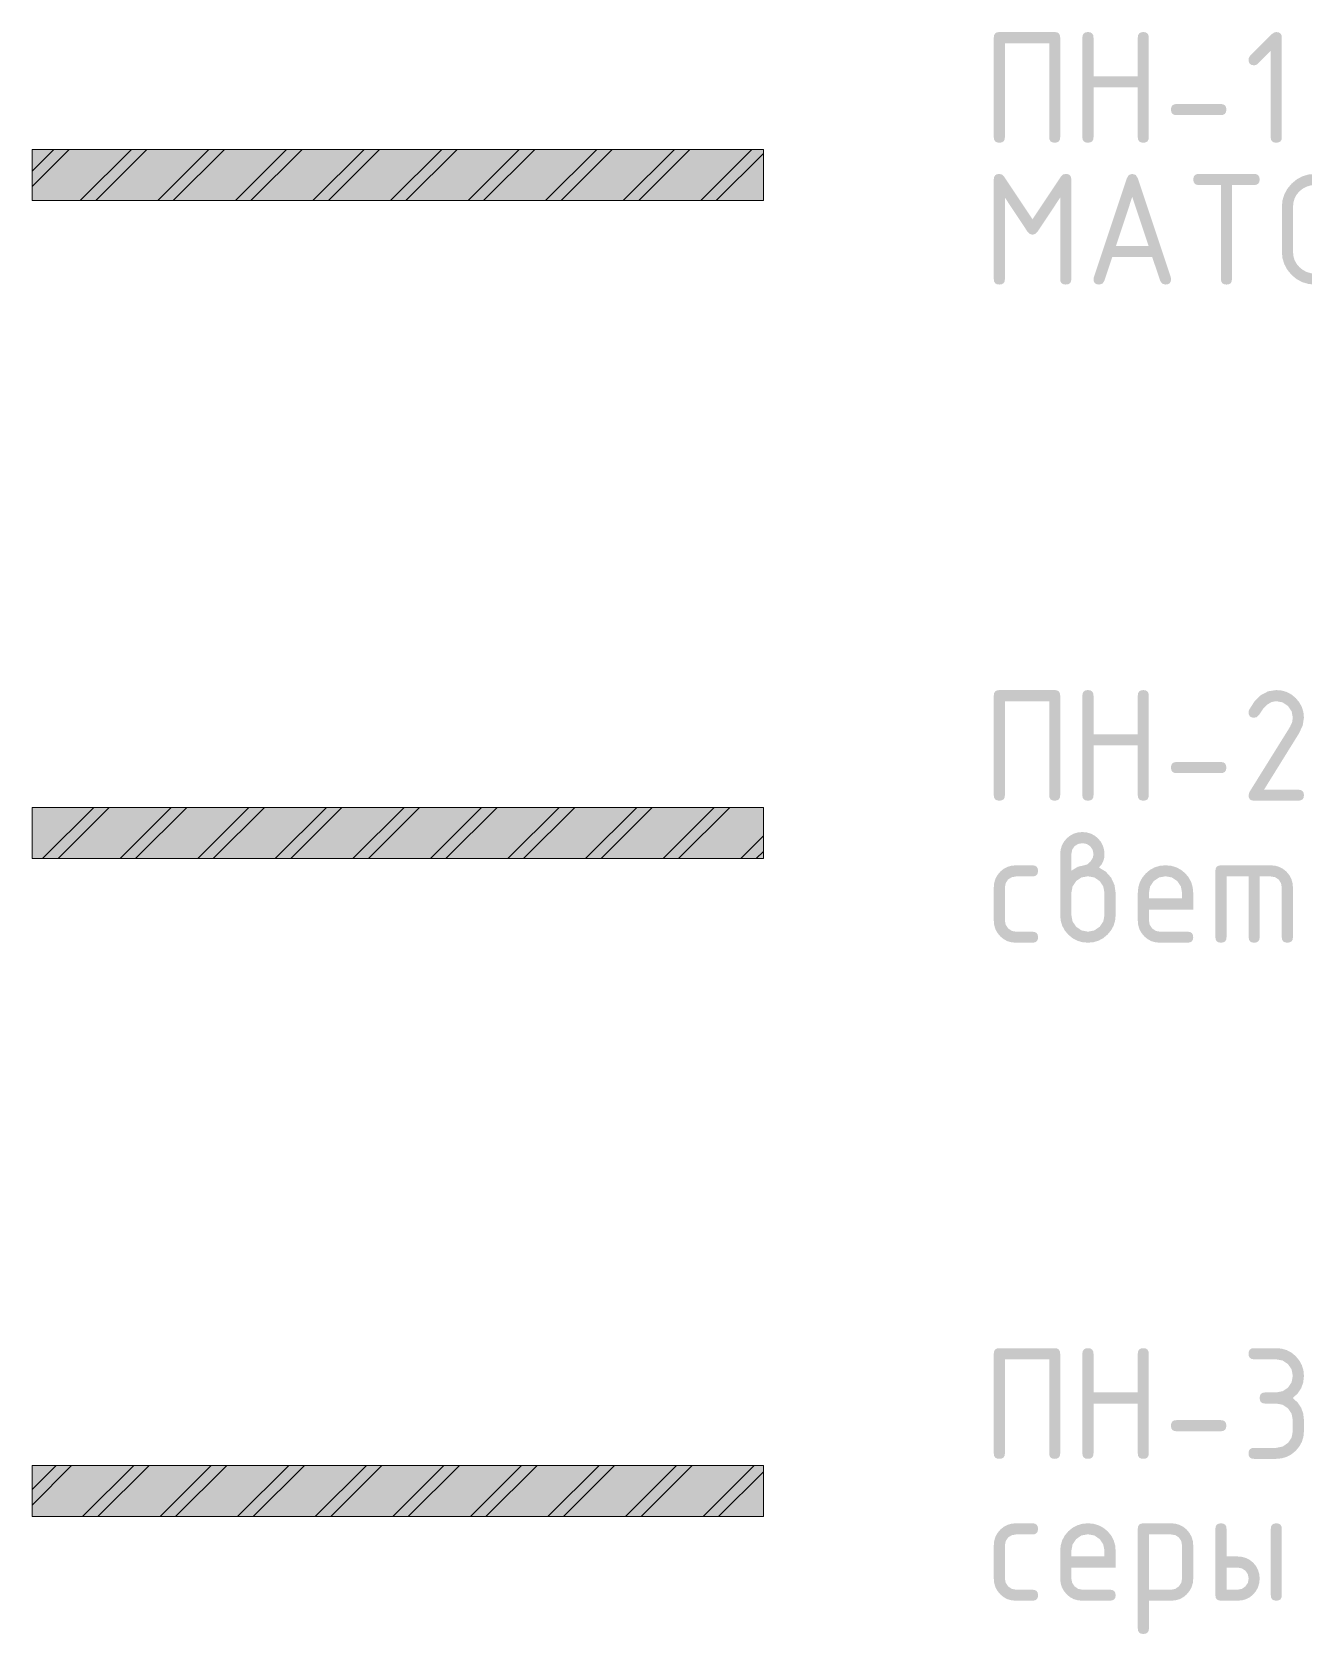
# Model space of a CAD drawing. Header units: millimetres. Extents: x -546 to 1681, y -650 to 1730.
# Drawn here: x 979.78 to 1014.57, y 421.34 to 465.15 of the extents above; entities that cross this region are included whole.
import ezdxf

# ---------------------------------------------------------------- set-up
doc = ezdxf.new("R2010")
doc.units = ezdxf.units.MM

msp = doc.modelspace()

# ---------------------------------------------------------------- hatches: boundary and pattern name
h = msp.add_hatch(color=7)
h.dxf.hatch_style = 2
h.paths.add_polyline_path([(1006.235, 465.154), (1007.751, 465.154), (1007.815, 465.145), (1007.861, 465.116), (1007.889, 465.069), (1007.899, 465.002), (1007.899, 462.276), (1007.889, 462.21), (1007.861, 462.163), (1007.815, 462.136), (1007.751, 462.127), (1007.684, 462.136), (1007.636, 462.163), (1007.608, 462.21), (1007.598, 462.276), (1007.598, 464.849), (1006.387, 464.849), (1006.387, 462.276), (1006.378, 462.21), (1006.349, 462.163), (1006.302, 462.136), (1006.235, 462.127), (1006.168, 462.136), (1006.121, 462.163), (1006.092, 462.21), (1006.083, 462.276), (1006.083, 465.002), (1006.092, 465.069), (1006.121, 465.116), (1006.168, 465.145)])
h = msp.add_hatch(color=7)
h.dxf.hatch_style = 2
h.paths.add_polyline_path([(1008.505, 462.276), (1008.505, 465.002), (1008.515, 465.069), (1008.543, 465.116), (1008.591, 465.145), (1008.658, 465.154), (1008.725, 465.145), (1008.772, 465.116), (1008.801, 465.069), (1008.81, 465.002), (1008.81, 463.944), (1010.021, 463.944), (1010.021, 465.002), (1010.031, 465.069), (1010.059, 465.116), (1010.107, 465.145), (1010.173, 465.154), (1010.238, 465.145), (1010.284, 465.116), (1010.312, 465.069), (1010.322, 465.002), (1010.322, 462.276), (1010.312, 462.21), (1010.284, 462.163), (1010.238, 462.136), (1010.173, 462.127), (1010.107, 462.136), (1010.059, 462.163), (1010.031, 462.21), (1010.021, 462.276), (1010.021, 463.639), (1008.81, 463.639), (1008.81, 462.276), (1008.801, 462.21), (1008.772, 462.163), (1008.725, 462.136), (1008.658, 462.127), (1008.591, 462.136), (1008.543, 462.163), (1008.515, 462.21)])
h = msp.add_hatch(color=7)
h.dxf.hatch_style = 2
h.paths.add_polyline_path([(1013.656, 464.638), (1013.309, 464.29), (1013.26, 464.256), (1013.203, 464.244), (1013.136, 464.254), (1013.088, 464.282), (1013.06, 464.33), (1013.05, 464.396), (1013.06, 464.454), (1013.092, 464.502), (1013.685, 465.095), (1013.746, 465.139), (1013.808, 465.154), (1013.874, 465.145), (1013.922, 465.116), (1013.951, 465.069), (1013.96, 465.002), (1013.96, 462.276), (1013.951, 462.21), (1013.922, 462.163), (1013.874, 462.136), (1013.808, 462.127), (1013.741, 462.136), (1013.694, 462.163), (1013.665, 462.21), (1013.656, 462.276)])
h = msp.add_hatch(color=7)
h.dxf.hatch_style = 2
h.paths.add_polyline_path([(1012.291, 462.881), (1011.081, 462.881), (1011.014, 462.891), (1010.966, 462.919), (1010.938, 462.967), (1010.928, 463.034), (1010.938, 463.1), (1010.966, 463.148), (1011.014, 463.176), (1011.081, 463.186), (1012.291, 463.186), (1012.358, 463.176), (1012.406, 463.148), (1012.434, 463.1), (1012.444, 463.034), (1012.434, 462.967), (1012.406, 462.919), (1012.358, 462.891)])
at = {"true_color": 0xffffff}
h = msp.add_hatch(color=7, dxfattribs=at)
h.dxf.hatch_style = 2
h.paths.add_polyline_path([(979.781, 460.545), (979.781, 461.945), (999.782, 461.945), (999.782, 460.545)])
h = msp.add_hatch(color=7)
h.dxf.hatch_style = 2
h.paths.add_polyline_path([(1008.051, 461.274), (1008.118, 461.264), (1008.166, 461.236), (1008.194, 461.188), (1008.204, 461.122), (1008.204, 458.395), (1008.194, 458.329), (1008.166, 458.283), (1008.118, 458.256), (1008.051, 458.247), (1007.984, 458.256), (1007.937, 458.283), (1007.908, 458.329), (1007.899, 458.395), (1007.899, 460.626), (1007.285, 459.699), (1007.218, 459.632), (1007.141, 459.61), (1007.068, 459.632), (1007.001, 459.699), (1006.387, 460.626), (1006.387, 458.395), (1006.378, 458.329), (1006.349, 458.283), (1006.302, 458.256), (1006.235, 458.247), (1006.168, 458.256), (1006.121, 458.283), (1006.092, 458.329), (1006.083, 458.395), (1006.083, 461.122), (1006.092, 461.188), (1006.121, 461.236), (1006.168, 461.264), (1006.235, 461.274), (1006.309, 461.255), (1006.366, 461.198), (1007.141, 460.033), (1007.924, 461.206), (1007.978, 461.257)])
h = msp.add_hatch(color=7)
h.paths.add_polyline_path([(1009.869, 460.643), (1009.424, 459.305), (1010.317, 459.305)])
h.paths.add_polyline_path([(1010.931, 458.395), (1010.922, 458.329), (1010.893, 458.283), (1010.846, 458.256), (1010.779, 458.247), (1010.688, 458.272), (1010.635, 458.348), (1010.415, 459), (1009.323, 459), (1009.107, 458.348), (1009.054, 458.272), (1008.963, 458.247), (1008.896, 458.256), (1008.848, 458.283), (1008.82, 458.329), (1008.81, 458.395), (1008.819, 458.446), (1009.72, 461.151), (1009.777, 461.244), (1009.869, 461.274), (1009.964, 461.245), (1010.021, 461.155), (1010.923, 458.446)])
h = msp.add_hatch(color=7)
h.dxf.hatch_style = 2
h.paths.add_polyline_path([(1011.538, 461.122), (1011.548, 461.188), (1011.576, 461.236), (1011.624, 461.264), (1011.691, 461.274), (1013.206, 461.274), (1013.27, 461.264), (1013.317, 461.236), (1013.345, 461.188), (1013.354, 461.122), (1013.345, 461.055), (1013.317, 461.007), (1013.27, 460.978), (1013.206, 460.969), (1012.596, 460.969), (1012.596, 458.395), (1012.588, 458.329), (1012.56, 458.283), (1012.514, 458.256), (1012.448, 458.247), (1012.381, 458.256), (1012.334, 458.283), (1012.305, 458.329), (1012.296, 458.395), (1012.296, 460.969), (1011.691, 460.969), (1011.624, 460.978), (1011.576, 461.007), (1011.548, 461.055)])
h = msp.add_hatch(color=7)
h.paths.add_polyline_path([(1015.477, 459.153), (1015.477, 460.364), (1015.465, 460.486), (1015.432, 460.598), (1015.376, 460.702), (1015.299, 460.795), (1015.207, 460.871), (1015.106, 460.925), (1014.993, 460.958), (1014.871, 460.969), (1014.749, 460.958), (1014.636, 460.925), (1014.533, 460.871), (1014.439, 460.795), (1014.362, 460.702), (1014.308, 460.598), (1014.276, 460.486), (1014.266, 460.364), (1014.266, 459.153), (1014.276, 459.031), (1014.308, 458.918), (1014.362, 458.816), (1014.439, 458.725), (1014.533, 458.648), (1014.636, 458.592), (1014.749, 458.558), (1014.871, 458.547), (1014.993, 458.558), (1015.106, 458.592), (1015.207, 458.648), (1015.299, 458.725), (1015.376, 458.816), (1015.432, 458.918), (1015.465, 459.031)])
h.paths.add_polyline_path([(1015.777, 459.153), (1015.76, 458.972), (1015.71, 458.804), (1015.627, 458.65), (1015.51, 458.509), (1015.372, 458.393), (1015.219, 458.312), (1015.052, 458.263), (1014.871, 458.247), (1014.688, 458.263), (1014.521, 458.312), (1014.368, 458.393), (1014.228, 458.509), (1014.111, 458.65), (1014.028, 458.804), (1013.977, 458.972), (1013.961, 459.153), (1013.961, 460.364), (1013.977, 460.546), (1014.028, 460.714), (1014.111, 460.867), (1014.228, 461.007), (1014.368, 461.124), (1014.521, 461.207), (1014.688, 461.257), (1014.871, 461.274), (1015.052, 461.257), (1015.22, 461.208), (1015.374, 461.126), (1015.515, 461.011), (1015.629, 460.871), (1015.711, 460.716), (1015.76, 460.547), (1015.777, 460.364)])
h = msp.add_hatch(color=7)
h.dxf.hatch_style = 2
h.paths.add_polyline_path([(1006.235, 447.155), (1007.751, 447.155), (1007.815, 447.146), (1007.861, 447.117), (1007.889, 447.07), (1007.899, 447.003), (1007.899, 444.277), (1007.889, 444.211), (1007.861, 444.165), (1007.815, 444.138), (1007.751, 444.129), (1007.684, 444.138), (1007.636, 444.165), (1007.608, 444.211), (1007.598, 444.277), (1007.598, 446.851), (1006.387, 446.851), (1006.387, 444.277), (1006.378, 444.211), (1006.349, 444.165), (1006.302, 444.138), (1006.235, 444.129), (1006.168, 444.138), (1006.121, 444.165), (1006.092, 444.211), (1006.083, 444.277), (1006.083, 447.003), (1006.092, 447.07), (1006.121, 447.117), (1006.168, 447.146)])
h = msp.add_hatch(color=7)
h.dxf.hatch_style = 2
h.paths.add_polyline_path([(1008.505, 444.277), (1008.505, 447.003), (1008.515, 447.07), (1008.543, 447.117), (1008.591, 447.146), (1008.658, 447.155), (1008.724, 447.146), (1008.772, 447.117), (1008.8, 447.07), (1008.81, 447.003), (1008.81, 445.945), (1010.021, 445.945), (1010.021, 447.003), (1010.03, 447.07), (1010.059, 447.117), (1010.106, 447.146), (1010.173, 447.155), (1010.237, 447.146), (1010.284, 447.117), (1010.312, 447.07), (1010.321, 447.003), (1010.321, 444.277), (1010.312, 444.211), (1010.284, 444.165), (1010.237, 444.138), (1010.173, 444.129), (1010.106, 444.138), (1010.059, 444.165), (1010.03, 444.211), (1010.021, 444.277), (1010.021, 445.64), (1008.81, 445.64), (1008.81, 444.277), (1008.8, 444.211), (1008.772, 444.165), (1008.724, 444.138), (1008.658, 444.129), (1008.591, 444.138), (1008.543, 444.165), (1008.515, 444.211)])
h = msp.add_hatch(color=7)
h.dxf.hatch_style = 2
h.paths.add_polyline_path([(1013.807, 447.155), (1013.958, 447.142), (1014.098, 447.101), (1014.226, 447.032), (1014.341, 446.936), (1014.438, 446.819), (1014.508, 446.69), (1014.551, 446.55), (1014.565, 446.398), (1014.53, 446.181), (1014.425, 445.962), (1013.473, 444.429), (1014.412, 444.429), (1014.479, 444.42), (1014.527, 444.391), (1014.556, 444.344), (1014.565, 444.277), (1014.556, 444.211), (1014.527, 444.165), (1014.479, 444.138), (1014.412, 444.129), (1013.202, 444.129), (1013.135, 444.138), (1013.087, 444.165), (1013.059, 444.211), (1013.049, 444.277), (1013.075, 444.366), (1014.184, 446.148), (1014.241, 446.271), (1014.26, 446.398), (1014.228, 446.573), (1014.129, 446.719), (1013.982, 446.818), (1013.807, 446.851), (1013.68, 446.827), (1013.559, 446.755), (1013.444, 446.636), (1013.333, 446.47), (1013.279, 446.416), (1013.202, 446.398), (1013.135, 446.407), (1013.087, 446.436), (1013.059, 446.484), (1013.049, 446.55), (1013.062, 446.609), (1013.215, 446.848), (1013.39, 447.019), (1013.587, 447.121)])
h = msp.add_hatch(color=7)
h.dxf.hatch_style = 2
h.paths.add_polyline_path([(1012.291, 444.882), (1011.08, 444.882), (1011.013, 444.892), (1010.966, 444.92), (1010.937, 444.968), (1010.928, 445.035), (1010.937, 445.101), (1010.966, 445.149), (1011.013, 445.178), (1011.08, 445.187), (1012.291, 445.187), (1012.358, 445.178), (1012.405, 445.149), (1012.434, 445.101), (1012.443, 445.035), (1012.434, 444.968), (1012.405, 444.92), (1012.358, 444.892)])
at = {"true_color": 0xcccccc}
h = msp.add_hatch(color=254, dxfattribs=at)
h.dxf.hatch_style = 2
h.paths.add_polyline_path([(979.781, 442.545), (979.781, 443.945), (999.782, 443.945), (999.782, 442.545)])
h = msp.add_hatch(color=7)
h.paths.add_polyline_path([(1008.204, 442.213), (1008.388, 442.324), (1008.556, 442.361), (1008.647, 442.389), (1008.73, 442.467), (1008.79, 442.567), (1008.81, 442.666), (1008.787, 442.784), (1008.721, 442.882), (1008.623, 442.946), (1008.505, 442.967), (1008.387, 442.945), (1008.289, 442.882), (1008.226, 442.784), (1008.204, 442.666)])
h.paths.add_polyline_path([(1008.958, 442.302), (1009.146, 442.188), (1009.292, 442.023), (1009.384, 441.823), (1009.415, 441.608), (1009.415, 440.998), (1009.401, 440.848), (1009.359, 440.708), (1009.288, 440.579), (1009.191, 440.465), (1009.076, 440.368), (1008.948, 440.299), (1008.808, 440.258), (1008.657, 440.245), (1008.505, 440.258), (1008.365, 440.299), (1008.236, 440.368), (1008.12, 440.465), (1008.023, 440.581), (1007.954, 440.709), (1007.913, 440.848), (1007.899, 440.998), (1007.899, 442.666), (1007.911, 442.788), (1007.944, 442.901), (1008, 443.004), (1008.078, 443.098), (1008.17, 443.173), (1008.272, 443.228), (1008.383, 443.26), (1008.505, 443.271), (1008.627, 443.26), (1008.74, 443.227), (1008.843, 443.172), (1008.937, 443.094), (1009.012, 443.002), (1009.066, 442.9), (1009.099, 442.788), (1009.11, 442.666), (1009.101, 442.557), (1009.072, 442.46), (1009.025, 442.375)])
h.paths.add_polyline_path([(1009.11, 441.003), (1009.11, 441.608), (1009.078, 441.781), (1008.979, 441.93), (1008.832, 442.029), (1008.657, 442.061), (1008.482, 442.029), (1008.335, 441.93), (1008.237, 441.781), (1008.204, 441.608), (1008.204, 441.003), (1008.237, 440.826), (1008.335, 440.681), (1008.482, 440.58), (1008.657, 440.545), (1008.832, 440.58), (1008.979, 440.681), (1009.078, 440.827)])
h = msp.add_hatch(color=7)
h.dxf.hatch_style = 2
h.paths.add_polyline_path([(1006.387, 441.756), (1006.387, 440.85), (1006.41, 440.734), (1006.477, 440.634), (1006.575, 440.567), (1006.688, 440.545), (1007.141, 440.545), (1007.208, 440.536), (1007.256, 440.507), (1007.284, 440.459), (1007.294, 440.393), (1007.284, 440.327), (1007.256, 440.281), (1007.208, 440.253), (1007.141, 440.245), (1006.688, 440.245), (1006.566, 440.255), (1006.454, 440.287), (1006.352, 440.341), (1006.261, 440.418), (1006.183, 440.511), (1006.127, 440.613), (1006.094, 440.726), (1006.083, 440.85), (1006.083, 441.756), (1006.094, 441.878), (1006.127, 441.991), (1006.183, 442.094), (1006.261, 442.188), (1006.352, 442.263), (1006.454, 442.317), (1006.566, 442.35), (1006.688, 442.361), (1007.141, 442.361), (1007.208, 442.352), (1007.256, 442.323), (1007.284, 442.276), (1007.294, 442.209), (1007.284, 442.142), (1007.256, 442.095), (1007.208, 442.066), (1007.141, 442.056), (1006.688, 442.056), (1006.571, 442.035), (1006.472, 441.972), (1006.409, 441.873)])
h = msp.add_hatch(color=7)
h.paths.add_polyline_path([(1010.779, 442.061), (1010.604, 442.029), (1010.457, 441.93), (1010.358, 441.783), (1010.326, 441.608), (1010.326, 441.455), (1011.232, 441.455), (1011.232, 441.608), (1011.2, 441.783), (1011.101, 441.93), (1010.954, 442.029)])
h.paths.add_polyline_path([(1010.326, 441.151), (1010.326, 440.85), (1010.348, 440.734), (1010.415, 440.634), (1010.513, 440.567), (1010.627, 440.545), (1011.384, 440.545), (1011.451, 440.536), (1011.499, 440.507), (1011.528, 440.459), (1011.537, 440.393), (1011.528, 440.327), (1011.499, 440.281), (1011.451, 440.253), (1011.384, 440.245), (1010.627, 440.245), (1010.505, 440.255), (1010.392, 440.287), (1010.29, 440.341), (1010.199, 440.418), (1010.121, 440.511), (1010.066, 440.613), (1010.032, 440.726), (1010.021, 440.85), (1010.021, 441.603), (1010.035, 441.756), (1010.076, 441.896), (1010.145, 442.025), (1010.242, 442.141), (1010.358, 442.238), (1010.486, 442.307), (1010.627, 442.348), (1010.779, 442.361), (1010.932, 442.348), (1011.072, 442.307), (1011.2, 442.24), (1011.317, 442.145), (1011.414, 442.029), (1011.482, 441.9), (1011.523, 441.76), (1011.537, 441.608), (1011.537, 441.151)])
h = msp.add_hatch(color=7)
h.dxf.hatch_style = 2
h.paths.add_polyline_path([(1012.296, 442.361), (1013.659, 442.361), (1013.78, 442.35), (1013.892, 442.317), (1013.993, 442.263), (1014.086, 442.188), (1014.164, 442.094), (1014.22, 441.991), (1014.253, 441.878), (1014.264, 441.756), (1014.264, 440.393), (1014.255, 440.327), (1014.226, 440.281), (1014.178, 440.253), (1014.111, 440.245), (1014.045, 440.253), (1013.997, 440.281), (1013.969, 440.327), (1013.959, 440.393), (1013.959, 441.756), (1013.938, 441.873), (1013.874, 441.972), (1013.776, 442.036), (1013.659, 442.056), (1013.354, 442.056), (1013.354, 440.393), (1013.345, 440.327), (1013.316, 440.281), (1013.268, 440.253), (1013.201, 440.245), (1013.137, 440.253), (1013.091, 440.281), (1013.063, 440.327), (1013.053, 440.393), (1013.053, 442.056), (1012.448, 442.056), (1012.448, 440.393), (1012.438, 440.327), (1012.41, 440.281), (1012.362, 440.253), (1012.296, 440.245), (1012.229, 440.253), (1012.181, 440.281), (1012.153, 440.327), (1012.143, 440.393), (1012.143, 442.213), (1012.153, 442.277), (1012.181, 442.324), (1012.229, 442.352)])
h = msp.add_hatch(color=7)
h.dxf.hatch_style = 2
h.paths.add_polyline_path([(1006.235, 429.153), (1007.751, 429.153), (1007.815, 429.144), (1007.861, 429.115), (1007.889, 429.068), (1007.899, 429.001), (1007.899, 426.275), (1007.889, 426.209), (1007.861, 426.162), (1007.815, 426.135), (1007.751, 426.126), (1007.684, 426.135), (1007.636, 426.162), (1007.608, 426.209), (1007.598, 426.275), (1007.598, 428.848), (1006.387, 428.848), (1006.387, 426.275), (1006.378, 426.209), (1006.349, 426.162), (1006.302, 426.135), (1006.235, 426.126), (1006.168, 426.135), (1006.121, 426.162), (1006.092, 426.209), (1006.083, 426.275), (1006.083, 429.001), (1006.092, 429.068), (1006.121, 429.115), (1006.168, 429.144)])
h = msp.add_hatch(color=7)
h.dxf.hatch_style = 2
h.paths.add_polyline_path([(1008.505, 426.275), (1008.505, 429.001), (1008.514, 429.068), (1008.543, 429.115), (1008.591, 429.144), (1008.658, 429.153), (1008.724, 429.144), (1008.772, 429.115), (1008.8, 429.068), (1008.81, 429.001), (1008.81, 427.943), (1010.021, 427.943), (1010.021, 429.001), (1010.03, 429.068), (1010.059, 429.115), (1010.106, 429.144), (1010.173, 429.153), (1010.237, 429.144), (1010.284, 429.115), (1010.312, 429.068), (1010.321, 429.001), (1010.321, 426.275), (1010.312, 426.209), (1010.284, 426.162), (1010.237, 426.135), (1010.173, 426.126), (1010.106, 426.135), (1010.059, 426.162), (1010.03, 426.209), (1010.021, 426.275), (1010.021, 427.638), (1008.81, 427.638), (1008.81, 426.275), (1008.8, 426.209), (1008.772, 426.162), (1008.724, 426.135), (1008.658, 426.126), (1008.591, 426.135), (1008.543, 426.162), (1008.514, 426.209)])
h = msp.add_hatch(color=7)
h.dxf.hatch_style = 2
h.paths.add_polyline_path([(1013.807, 427.638), (1013.502, 427.638), (1013.438, 427.647), (1013.391, 427.676), (1013.363, 427.723), (1013.354, 427.79), (1013.363, 427.857), (1013.391, 427.905), (1013.438, 427.933), (1013.502, 427.943), (1013.807, 427.943), (1013.982, 427.976), (1014.129, 428.074), (1014.228, 428.22), (1014.26, 428.395), (1014.228, 428.571), (1014.129, 428.717), (1013.982, 428.816), (1013.807, 428.848), (1013.202, 428.848), (1013.135, 428.858), (1013.087, 428.886), (1013.059, 428.934), (1013.049, 429.001), (1013.059, 429.068), (1013.087, 429.115), (1013.135, 429.144), (1013.202, 429.153), (1013.807, 429.153), (1013.958, 429.14), (1014.097, 429.099), (1014.226, 429.03), (1014.341, 428.933), (1014.438, 428.816), (1014.508, 428.687), (1014.551, 428.546), (1014.565, 428.395), (1014.546, 428.217), (1014.489, 428.056), (1014.393, 427.914), (1014.26, 427.79), (1014.393, 427.666), (1014.489, 427.524), (1014.546, 427.363), (1014.565, 427.185), (1014.565, 426.88), (1014.551, 426.73), (1014.508, 426.591), (1014.438, 426.463), (1014.341, 426.346), (1014.224, 426.25), (1014.096, 426.181), (1013.957, 426.14), (1013.807, 426.126), (1013.202, 426.126), (1013.135, 426.135), (1013.087, 426.162), (1013.059, 426.209), (1013.049, 426.275), (1013.059, 426.341), (1013.087, 426.389), (1013.135, 426.417), (1013.202, 426.427), (1013.807, 426.427), (1013.982, 426.461), (1014.129, 426.562), (1014.228, 426.707), (1014.26, 426.884), (1014.26, 427.185), (1014.228, 427.36), (1014.129, 427.507), (1013.982, 427.606)])
h = msp.add_hatch(color=7)
h.dxf.hatch_style = 2
h.paths.add_polyline_path([(1012.291, 426.88), (1011.08, 426.88), (1011.013, 426.889), (1010.965, 426.918), (1010.937, 426.966), (1010.927, 427.033), (1010.937, 427.099), (1010.965, 427.147), (1011.013, 427.175), (1011.08, 427.185), (1012.291, 427.185), (1012.357, 427.175), (1012.405, 427.147), (1012.434, 427.099), (1012.443, 427.033), (1012.434, 426.966), (1012.405, 426.918), (1012.357, 426.889)])
at = {"true_color": 0xaaaaff}
h = msp.add_hatch(color=161, dxfattribs=at)
h.dxf.hatch_style = 2
h.paths.add_polyline_path([(979.781, 424.545), (979.781, 425.945), (999.782, 425.945), (999.782, 424.545)])
h = msp.add_hatch(color=7)
h.dxf.hatch_style = 2
h.paths.add_polyline_path([(1006.387, 423.757), (1006.387, 422.851), (1006.41, 422.735), (1006.477, 422.636), (1006.575, 422.569), (1006.688, 422.546), (1007.141, 422.546), (1007.208, 422.537), (1007.256, 422.508), (1007.284, 422.461), (1007.294, 422.394), (1007.284, 422.328), (1007.256, 422.282), (1007.208, 422.255), (1007.141, 422.246), (1006.688, 422.246), (1006.566, 422.256), (1006.454, 422.288), (1006.352, 422.342), (1006.261, 422.42), (1006.183, 422.513), (1006.127, 422.615), (1006.094, 422.727), (1006.083, 422.851), (1006.083, 423.757), (1006.094, 423.879), (1006.127, 423.992), (1006.183, 424.095), (1006.261, 424.189), (1006.352, 424.264), (1006.454, 424.319), (1006.566, 424.351), (1006.688, 424.363), (1007.141, 424.363), (1007.208, 424.353), (1007.256, 424.325), (1007.284, 424.277), (1007.294, 424.21), (1007.284, 424.144), (1007.256, 424.096), (1007.208, 424.067), (1007.141, 424.058), (1006.688, 424.058), (1006.571, 424.036), (1006.472, 423.973), (1006.409, 423.875)])
h = msp.add_hatch(color=7)
h.paths.add_polyline_path([(1008.657, 424.062), (1008.482, 424.03), (1008.335, 423.931), (1008.237, 423.784), (1008.204, 423.609), (1008.204, 423.456), (1009.11, 423.456), (1009.11, 423.609), (1009.078, 423.784), (1008.979, 423.931), (1008.832, 424.03)])
h.paths.add_polyline_path([(1008.204, 423.152), (1008.204, 422.851), (1008.227, 422.735), (1008.294, 422.636), (1008.391, 422.569), (1008.505, 422.546), (1009.263, 422.546), (1009.329, 422.537), (1009.377, 422.508), (1009.406, 422.461), (1009.415, 422.394), (1009.406, 422.328), (1009.377, 422.282), (1009.329, 422.255), (1009.263, 422.246), (1008.505, 422.246), (1008.383, 422.256), (1008.27, 422.288), (1008.169, 422.342), (1008.077, 422.42), (1008, 422.513), (1007.944, 422.615), (1007.911, 422.727), (1007.899, 422.851), (1007.899, 423.605), (1007.913, 423.757), (1007.954, 423.897), (1008.023, 424.026), (1008.12, 424.143), (1008.236, 424.239), (1008.365, 424.308), (1008.505, 424.349), (1008.657, 424.363), (1008.81, 424.349), (1008.95, 424.308), (1009.078, 424.241), (1009.195, 424.146), (1009.292, 424.03), (1009.361, 423.902), (1009.402, 423.762), (1009.415, 423.609), (1009.415, 423.152)])
h = msp.add_hatch(color=7)
h.paths.add_polyline_path([(1010.021, 424.214), (1010.031, 424.279), (1010.059, 424.325), (1010.107, 424.353), (1010.174, 424.363), (1010.931, 424.363), (1011.054, 424.351), (1011.166, 424.319), (1011.268, 424.264), (1011.359, 424.189), (1011.437, 424.095), (1011.492, 423.992), (1011.526, 423.879), (1011.537, 423.757), (1011.537, 422.851), (1011.526, 422.729), (1011.492, 422.616), (1011.437, 422.513), (1011.359, 422.42), (1011.268, 422.342), (1011.166, 422.288), (1011.054, 422.256), (1010.931, 422.246), (1010.326, 422.246), (1010.326, 421.484), (1010.316, 421.42), (1010.288, 421.373), (1010.24, 421.345), (1010.174, 421.336), (1010.107, 421.345), (1010.059, 421.373), (1010.031, 421.42), (1010.021, 421.484)])
h.paths.add_polyline_path([(1010.326, 424.058), (1010.326, 422.546), (1010.931, 422.546), (1011.047, 422.569), (1011.143, 422.636), (1011.21, 422.734), (1011.232, 422.851), (1011.232, 423.757), (1011.21, 423.875), (1011.147, 423.973), (1011.049, 424.038), (1010.931, 424.058)])
h = msp.add_hatch(color=7)
h.paths.add_polyline_path([(1013.354, 422.851), (1013.343, 422.729), (1013.31, 422.616), (1013.256, 422.513), (1013.18, 422.42), (1013.087, 422.342), (1012.984, 422.288), (1012.871, 422.256), (1012.749, 422.246), (1012.296, 422.246), (1012.229, 422.255), (1012.181, 422.282), (1012.152, 422.328), (1012.143, 422.394), (1012.143, 424.214), (1012.152, 424.279), (1012.181, 424.325), (1012.229, 424.353), (1012.296, 424.363), (1012.362, 424.353), (1012.41, 424.325), (1012.438, 424.279), (1012.448, 424.214), (1012.448, 423.456), (1012.749, 423.456), (1012.871, 423.445), (1012.984, 423.413), (1013.087, 423.358), (1013.18, 423.283), (1013.256, 423.19), (1013.31, 423.086), (1013.343, 422.973)])
h.paths.add_polyline_path([(1013.053, 422.851), (1013.031, 422.969), (1012.964, 423.067), (1012.866, 423.13), (1012.749, 423.152), (1012.448, 423.152), (1012.448, 422.546), (1012.749, 422.546), (1012.866, 422.569), (1012.964, 422.636), (1013.031, 422.734)])
h.paths.add_polyline_path([(1013.659, 424.214), (1013.668, 424.279), (1013.697, 424.325), (1013.744, 424.353), (1013.811, 424.363), (1013.875, 424.353), (1013.922, 424.325), (1013.95, 424.279), (1013.959, 424.214), (1013.959, 422.394), (1013.95, 422.328), (1013.922, 422.282), (1013.875, 422.255), (1013.811, 422.246), (1013.744, 422.255), (1013.697, 422.282), (1013.668, 422.328), (1013.659, 422.394)])

# ---------------------------------------------------------------- linework, layer by layer
at = {"color": 7, "lineweight": 0}
for points in [[(979.781, 460.926), (980.801, 461.945)], [(979.781, 461.35), (980.376, 461.945)], [(999.782, 461.945), (979.781, 461.945)], [(979.781, 461.945), (979.781, 460.545)], [(981.098, 460.545), (982.499, 461.945)], [(981.523, 460.545), (982.923, 461.945)], [(983.22, 460.545), (984.62, 461.945)], [(983.644, 460.545), (985.044, 461.945)], [(985.341, 460.545), (986.741, 461.945)], [(985.765, 460.545), (987.165, 461.945)], [(987.463, 460.545), (988.863, 461.945)], [(987.887, 460.545), (989.287, 461.945)], [(989.584, 460.545), (990.984, 461.945)], [(990.008, 460.545), (991.408, 461.945)], [(991.705, 460.545), (993.105, 461.945)], [(992.129, 460.545), (993.529, 461.945)], [(993.826, 460.545), (995.226, 461.945)], [(994.251, 460.545), (995.651, 461.945)], [(995.948, 460.545), (997.348, 461.945)], [(996.372, 460.545), (997.772, 461.945)], [(998.069, 460.545), (999.469, 461.945)], [(999.782, 460.545), (999.782, 461.945)], [(998.493, 460.545), (999.782, 461.834)], [(979.781, 460.545), (999.782, 460.545)], [(999.782, 443.945), (979.781, 443.945)], [(979.781, 443.945), (979.781, 442.545)], [(980.068, 442.545), (981.468, 443.945)], [(980.492, 442.545), (981.893, 443.945)], [(982.19, 442.545), (983.59, 443.945)], [(982.615, 442.545), (984.015, 443.945)], [(984.312, 442.545), (985.712, 443.945)], [(984.736, 442.545), (986.136, 443.945)], [(986.433, 442.545), (987.833, 443.945)], [(986.857, 442.545), (988.257, 443.945)], [(988.554, 442.545), (989.954, 443.945)], [(988.979, 442.545), (990.379, 443.945)], [(990.676, 442.545), (992.076, 443.945)], [(991.1, 442.545), (992.5, 443.945)], [(992.797, 442.545), (994.197, 443.945)], [(993.221, 442.545), (994.621, 443.945)], [(994.918, 442.545), (996.318, 443.945)], [(995.343, 442.545), (996.743, 443.945)], [(997.04, 442.545), (998.44, 443.945)], [(997.464, 442.545), (998.864, 443.945)], [(999.782, 442.545), (999.782, 443.945)], [(999.161, 442.545), (999.782, 443.166)], [(999.585, 442.545), (999.782, 442.742)], [(979.781, 442.545), (999.782, 442.545)], [(979.781, 424.863), (980.863, 425.945)], [(979.781, 425.287), (980.439, 425.945)], [(999.782, 425.945), (979.781, 425.945)], [(979.781, 425.945), (979.781, 424.545)], [(981.16, 424.545), (982.561, 425.945)], [(981.585, 424.545), (982.985, 425.945)], [(983.282, 424.545), (984.682, 425.945)], [(983.707, 424.545), (985.107, 425.945)], [(985.404, 424.545), (986.804, 425.945)], [(985.828, 424.545), (987.228, 425.945)], [(987.525, 424.545), (988.925, 425.945)], [(987.949, 424.545), (989.349, 425.945)], [(989.646, 424.545), (991.046, 425.945)], [(990.071, 424.545), (991.471, 425.945)], [(991.768, 424.545), (993.168, 425.945)], [(992.192, 424.545), (993.592, 425.945)], [(993.889, 424.545), (995.289, 425.945)], [(994.313, 424.545), (995.713, 425.945)], [(996.01, 424.545), (997.41, 425.945)], [(996.435, 424.545), (997.835, 425.945)], [(998.132, 424.545), (999.532, 425.945)], [(999.782, 424.545), (999.782, 425.945)], [(998.556, 424.545), (999.782, 425.771)], [(979.781, 424.545), (999.782, 424.545)]]:
    msp.add_lwpolyline(points, dxfattribs=at)

doc.saveas('drawing.dxf')
